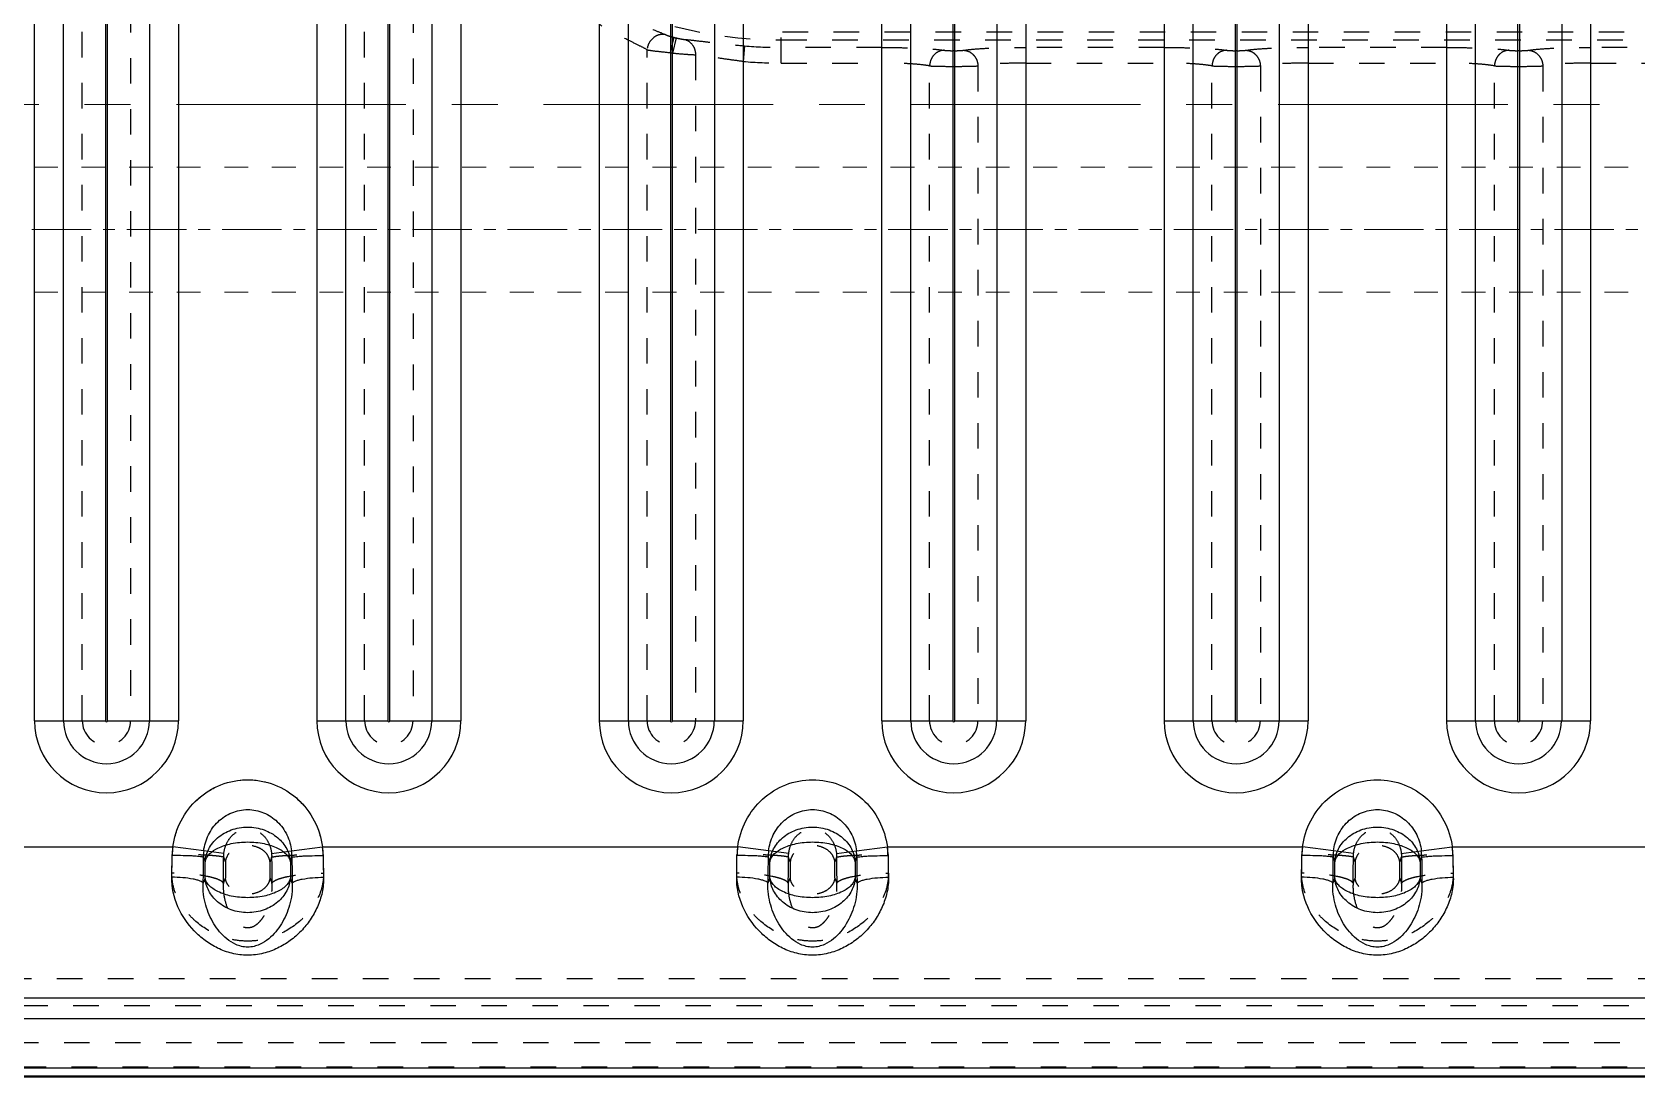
# Model space of a CAD drawing. Header units: millimetres. Extents: x 4797 to 6967, y -10922 to -3169.
# Drawn here: x 5431.6 to 5534.4, y -3815.8 to -3748.9 of the extents above; entities that cross this region are included whole.
import ezdxf

# ---------------------------------------------------------------- set-up
doc = ezdxf.new("R2010")
doc.units = ezdxf.units.MM
doc.header["$LTSCALE"] = 16.335
doc.linetypes.add('CENTER', pattern=[0.6, 0.375, -0.075, 0.075, -0.075])
doc.linetypes.add('HIDDEN', pattern=[0.2, 0.1, -0.1])
doc.layers.get('0').update_dxf_attribs({"linetype": 'CONTINUOUS'})
doc.layers.add('cool', color=153, linetype='HIDDEN', lineweight=9)
doc.layers.add('moldbase', color=7, linetype='CONTINUOUS', lineweight=20)
doc.layers.add('DEFAULT_2', color=8, linetype='HIDDEN')

# ---------------------------------------------------------------- blocks, each defined once
blk = doc.blocks.new('256')
at = {"color": 7, "linetype": 'Continuous'}
for p, q in [((2828.33, -2994.27), (2496.27, -2994.27)), ((2828.33, -2994.28), (2496.27, -2994.28)), ((2807.3, -2994.34), (2518.96, -2994.34)), ((2805.64, -2994.84), (2518.96, -2994.84)), ((2804.21, -2998), (2520.4, -2998)), ((2519.72, -2999.3), (2804.89, -2999.3)), ((2695.63, -3006.67), (2695.75, -3007)), ((2695.75, -3008.04), (2695.75, -3007)), ((2701.21, -3007), (2701.34, -3006.67)), ((2701.21, -3007), (2701.21, -3008.04)), ((2731.81, -3006.67), (2731.93, -3007)), ((2731.93, -3008.04), (2731.93, -3007)), ((2737.39, -3007), (2737.52, -3006.67)), ((2737.39, -3007), (2737.39, -3008.04)), ((2767.99, -3006.67), (2768.11, -3007)), ((2768.11, -3008.04), (2768.11, -3007)), ((2773.57, -3007), (2773.7, -3006.67)), ((2773.57, -3007), (2773.57, -3008.04)), ((2695.75, -3008.04), (2695.65, -3008.33)), ((2701.32, -3008.33), (2701.21, -3008.04)), ((2731.93, -3008.04), (2731.83, -3008.33)), ((2737.5, -3008.33), (2737.39, -3008.04)), ((2768.11, -3008.04), (2768.01, -3008.33)), ((2773.68, -3008.33), (2773.57, -3008.04)), ((2693.69, -3009), (2667.09, -3009)), ((2695.67, -3008.74), (2693.69, -3009)), ((2701.3, -3008.74), (2703.27, -3009)), ((2729.87, -3009), (2703.27, -3009)), ((2731.85, -3008.74), (2729.87, -3009)), ((2737.48, -3008.74), (2739.45, -3009)), ((2766.05, -3009), (2739.45, -3009)), ((2768.03, -3008.74), (2766.05, -3009)), ((2773.66, -3008.74), (2775.63, -3009)), ((2811.83, -3009), (2775.63, -3009)), ((2684.83, -3160.78), (2684.83, -3017.07)), ((2689.37, -3017.07), (2684.83, -3017.07)), ((2686.68, -3160.78), (2686.68, -3017.07)), ((2689.37, -3017.07), (2689.37, -3160.78)), ((2689.5, -3160.78), (2689.5, -3017.07)), ((2694.04, -3017.07), (2689.5, -3017.07)), ((2692.19, -3017.07), (2692.19, -3160.78)), ((2694.04, -3017.07), (2694.04, -3160.78)), ((2702.92, -3160.78), (2702.92, -3017.07)), ((2707.46, -3017.07), (2702.92, -3017.07)), ((2704.77, -3160.78), (2704.77, -3017.07)), ((2707.46, -3017.07), (2707.46, -3160.78)), ((2707.59, -3160.78), (2707.59, -3017.07)), ((2712.13, -3017.07), (2707.59, -3017.07)), ((2710.28, -3017.07), (2710.28, -3160.78)), ((2712.13, -3017.07), (2712.13, -3160.78)), ((2721.01, -3160.78), (2721.01, -3017.07)), ((2725.55, -3017.07), (2721.01, -3017.07)), ((2722.86, -3160.78), (2722.86, -3017.07)), ((2725.55, -3017.07), (2725.55, -3160.78)), ((2725.68, -3160.78), (2725.68, -3017.07)), ((2730.22, -3017.07), (2725.68, -3017.07)), ((2728.37, -3017.07), (2728.37, -3160.78)), ((2730.22, -3017.07), (2730.22, -3160.78)), ((2739.1, -3160.78), (2739.1, -3017.07)), ((2743.64, -3017.07), (2739.1, -3017.07)), ((2740.95, -3160.78), (2740.95, -3017.07)), ((2743.64, -3017.07), (2743.64, -3160.78)), ((2743.77, -3160.78), (2743.77, -3017.07)), ((2748.31, -3017.07), (2743.77, -3017.07)), ((2746.46, -3017.07), (2746.46, -3160.78)), ((2748.31, -3017.07), (2748.31, -3160.78)), ((2757.19, -3160.78), (2757.19, -3017.07)), ((2761.73, -3017.07), (2757.19, -3017.07)), ((2759.04, -3160.78), (2759.04, -3017.07)), ((2761.73, -3017.07), (2761.73, -3160.78)), ((2766.4, -3017.07), (2761.86, -3017.07)), ((2761.86, -3160.78), (2761.86, -3017.07)), ((2764.55, -3017.07), (2764.55, -3160.78)), ((2766.4, -3017.07), (2766.4, -3160.78)), ((2779.82, -3017.07), (2775.28, -3017.07)), ((2775.28, -3160.78), (2775.28, -3017.07)), ((2777.13, -3160.78), (2777.13, -3017.07)), ((2779.82, -3017.07), (2779.82, -3160.78)), ((2784.49, -3017.07), (2779.95, -3017.07)), ((2779.95, -3160.78), (2779.95, -3017.07)), ((2782.64, -3017.07), (2782.64, -3160.78)), ((2784.49, -3017.07), (2784.49, -3160.78))]:
    blk.add_line(p, q, dxfattribs=at)
for centre, radius, start, end in [((2600.69, -3008.98), 92.96, 0.3326, 1.1844), ((2560.65, -3008.99), 135, 0.2802, 0.984), ((2835.14, -3008.97), 133.83, 179.0129, 179.7229), ((2797.09, -3008.99), 93.77, 178.8194, 179.6637), ((2636.87, -3008.98), 92.96, 0.3326, 1.1844), ((2596.83, -3008.99), 135, 0.2802, 0.984), ((2871.32, -3008.97), 133.83, 179.0129, 179.7229), ((2833.27, -3008.99), 93.77, 178.8194, 179.6637), ((2673.05, -3008.98), 92.96, 0.3326, 1.1844), ((2633.01, -3008.99), 135, 0.2802, 0.984), ((2907.5, -3008.97), 133.83, 179.0129, 179.7229), ((2869.45, -3008.99), 93.77, 178.8194, 179.6637), ((2697.31, -3008.42), 3.67, 180.3739, 189.2148), ((2699.03, -3008.34), 3.38, 179.7313, 186.6939), ((2697.94, -3008.34), 3.38, 353.3084, 0.2656), ((2699.65, -3008.42), 3.67, 350.7869, 359.6244), ((2733.49, -3008.42), 3.67, 180.3739, 189.2148), ((2735.21, -3008.34), 3.38, 179.7313, 186.6939), ((2734.12, -3008.34), 3.38, 353.3084, 0.2656), ((2735.83, -3008.42), 3.67, 350.7869, 359.6244), ((2769.67, -3008.42), 3.67, 180.3739, 189.2148), ((2771.39, -3008.34), 3.38, 179.7313, 186.6939), ((2770.3, -3008.34), 3.38, 353.3084, 0.2656), ((2772.01, -3008.42), 3.67, 350.7869, 359.6244), ((2689.44, -3017.07), 4.61, 0, 180), ((2707.53, -3017.07), 4.61, 0, 180), ((2725.62, -3017.07), 4.61, 0, 180), ((2743.71, -3017.07), 4.61, 0, 180), ((2761.8, -3017.07), 4.61, 0, 180), ((2779.89, -3017.07), 4.61, 0, 180), ((2689.44, -3017.07), 2.75, 0.0001, 179.9999), ((2707.53, -3017.07), 2.75, 0.0001, 179.9999), ((2725.62, -3017.07), 2.75, 0.0001, 179.9999), ((2743.71, -3017.07), 2.75, 0.0001, 179.9999), ((2761.8, -3017.07), 2.75, 0.0001, 179.9999), ((2779.89, -3017.07), 2.75, 0.0001, 179.9999), ((2689.44, -3017.07), 0.0669, 0, 180), ((2707.53, -3017.07), 0.0669, 0, 180), ((2725.62, -3017.07), 0.0669, 0, 180), ((2743.71, -3017.07), 0.0669, 0, 180), ((2761.8, -3017.07), 0.0669, 0, 180), ((2779.89, -3017.07), 0.0669, 0, 180)]:
    blk.add_arc(centre, radius, start, end, dxfattribs=at)
for points, knots in [([(2693.62, -3007.06), (2693.61, -3006.73), (2693.68, -3006.07), (2693.99, -3005.15), (2694.45, -3004.32), (2695.04, -3003.59), (2695.75, -3002.97), (2696.56, -3002.48), (2697.48, -3002.14), (2698.49, -3002.02), (2699.49, -3002.14), (2700.41, -3002.48), (2701.22, -3002.98), (2702.16, -3003.8), (2703.07, -3005.13), (2703.36, -3006.41), (2703.34, -3007.06)], [0, 0, 0, 0, 0.064368, 0.127443, 0.188847, 0.249393, 0.309889, 0.371283, 0.434886, 0.500823, 0.566701, 0.630217, 0.691569, 0.751973, 0.873459, 1, 1, 1, 1]), ([(2729.8, -3007.06), (2729.79, -3006.73), (2729.86, -3006.07), (2730.17, -3005.15), (2730.63, -3004.32), (2731.22, -3003.59), (2731.93, -3002.97), (2732.74, -3002.48), (2733.66, -3002.14), (2734.67, -3002.02), (2735.67, -3002.14), (2736.59, -3002.48), (2737.4, -3002.98), (2738.34, -3003.8), (2739.25, -3005.13), (2739.54, -3006.41), (2739.52, -3007.06)], [0, 0, 0, 0, 0.064368, 0.127443, 0.188847, 0.249393, 0.309889, 0.371283, 0.434886, 0.500823, 0.566701, 0.630217, 0.691569, 0.751973, 0.873459, 1, 1, 1, 1]), ([(2765.98, -3007.06), (2765.97, -3006.73), (2766.04, -3006.07), (2766.35, -3005.15), (2766.81, -3004.32), (2767.4, -3003.59), (2768.11, -3002.97), (2768.92, -3002.48), (2769.84, -3002.14), (2770.85, -3002.02), (2771.85, -3002.14), (2772.77, -3002.48), (2773.58, -3002.98), (2774.52, -3003.8), (2775.43, -3005.13), (2775.72, -3006.41), (2775.7, -3007.06)], [0, 0, 0, 0, 0.064368, 0.127443, 0.188847, 0.249393, 0.309889, 0.371283, 0.434886, 0.500823, 0.566701, 0.630217, 0.691569, 0.751973, 0.873459, 1, 1, 1, 1]), ([(2695.63, -3006.67), (2695.61, -3006.2), (2695.73, -3005.28), (2696.18, -3004.25), (2696.67, -3003.55), (2697.13, -3003.08), (2697.62, -3002.77), (2698.08, -3002.61), (2698.48, -3002.56), (2698.88, -3002.61), (2699.35, -3002.77), (2699.83, -3003.09), (2700.29, -3003.55), (2700.79, -3004.25), (2701.23, -3005.28), (2701.36, -3006.2), (2701.34, -3006.67)], [0, 0, 0, 0, 0.12985, 0.248581, 0.306374, 0.365029, 0.427855, 0.462684, 0.500134, 0.537466, 0.572322, 0.635064, 0.693713, 0.75148, 0.870189, 1, 1, 1, 1]), ([(2731.81, -3006.67), (2731.79, -3006.2), (2731.91, -3005.28), (2732.36, -3004.25), (2732.85, -3003.55), (2733.31, -3003.08), (2733.8, -3002.77), (2734.26, -3002.61), (2734.66, -3002.56), (2735.06, -3002.61), (2735.53, -3002.77), (2736.01, -3003.09), (2736.47, -3003.55), (2736.97, -3004.25), (2737.41, -3005.28), (2737.54, -3006.2), (2737.52, -3006.67)], [0, 0, 0, 0, 0.12985, 0.248581, 0.306374, 0.365029, 0.427855, 0.462684, 0.500134, 0.537466, 0.572322, 0.635064, 0.693713, 0.75148, 0.870189, 1, 1, 1, 1]), ([(2767.99, -3006.67), (2767.97, -3006.2), (2768.09, -3005.28), (2768.54, -3004.25), (2769.03, -3003.55), (2769.49, -3003.08), (2769.98, -3002.77), (2770.44, -3002.61), (2770.84, -3002.56), (2771.24, -3002.61), (2771.71, -3002.77), (2772.19, -3003.09), (2772.65, -3003.55), (2773.15, -3004.25), (2773.59, -3005.28), (2773.72, -3006.2), (2773.7, -3006.67)], [0, 0, 0, 0, 0.12985, 0.248581, 0.306374, 0.365029, 0.427855, 0.462684, 0.500134, 0.537466, 0.572322, 0.635064, 0.693713, 0.75148, 0.870189, 1, 1, 1, 1]), ([(2695.75, -3007), (2695.77, -3006.72), (2695.94, -3006.14), (2696.54, -3005.4), (2697.43, -3004.9), (2698.48, -3004.72), (2699.54, -3004.9), (2700.42, -3005.41), (2701.02, -3006.14), (2701.19, -3006.72), (2701.21, -3007)], [0, 0, 0, 0, 0.110676, 0.229792, 0.360536, 0.500154, 0.639715, 0.770405, 0.889403, 1, 1, 1, 1]), ([(2731.93, -3007), (2731.95, -3006.72), (2732.12, -3006.14), (2732.72, -3005.4), (2733.61, -3004.9), (2734.66, -3004.72), (2735.72, -3004.9), (2736.6, -3005.41), (2737.2, -3006.14), (2737.37, -3006.72), (2737.39, -3007)], [0, 0, 0, 0, 0.110676, 0.229792, 0.360536, 0.500154, 0.639715, 0.770405, 0.889403, 1, 1, 1, 1]), ([(2768.11, -3007), (2768.13, -3006.72), (2768.3, -3006.14), (2768.9, -3005.4), (2769.79, -3004.9), (2770.84, -3004.72), (2771.9, -3004.9), (2772.78, -3005.41), (2773.38, -3006.14), (2773.55, -3006.72), (2773.57, -3007)], [0, 0, 0, 0, 0.110676, 0.229792, 0.360536, 0.500154, 0.639715, 0.770405, 0.889403, 1, 1, 1, 1]), ([(2695.75, -3007), (2695.77, -3006.92), (2695.83, -3006.75), (2696, -3006.52), (2696.25, -3006.3), (2696.72, -3006.04), (2697.48, -3005.8), (2698.48, -3005.71), (2699.49, -3005.8), (2700.24, -3006.04), (2700.71, -3006.3), (2700.96, -3006.52), (2701.14, -3006.75), (2701.2, -3006.92), (2701.21, -3007)], [0, 0, 0, 0, 0.039448, 0.083322, 0.134243, 0.193267, 0.335189, 0.499998, 0.664808, 0.806731, 0.865756, 0.916676, 0.960549, 1, 1, 1, 1]), ([(2731.93, -3007), (2731.95, -3006.92), (2732.01, -3006.75), (2732.18, -3006.52), (2732.43, -3006.3), (2732.9, -3006.04), (2733.66, -3005.8), (2734.66, -3005.71), (2735.67, -3005.8), (2736.42, -3006.04), (2736.89, -3006.3), (2737.14, -3006.52), (2737.32, -3006.75), (2737.38, -3006.92), (2737.39, -3007)], [0, 0, 0, 0, 0.039448, 0.083322, 0.134243, 0.193267, 0.335189, 0.499998, 0.664808, 0.806731, 0.865756, 0.916676, 0.960549, 1, 1, 1, 1]), ([(2768.11, -3007), (2768.13, -3006.92), (2768.19, -3006.75), (2768.36, -3006.52), (2768.61, -3006.3), (2769.08, -3006.04), (2769.84, -3005.8), (2770.84, -3005.71), (2771.85, -3005.8), (2772.6, -3006.04), (2773.07, -3006.3), (2773.32, -3006.52), (2773.5, -3006.75), (2773.56, -3006.92), (2773.57, -3007)], [0, 0, 0, 0, 0.039448, 0.083322, 0.134243, 0.193267, 0.335189, 0.499998, 0.664808, 0.806731, 0.865756, 0.916676, 0.960549, 1, 1, 1, 1]), ([(2695.63, -3006.67), (2695.61, -3006.7), (2695.55, -3006.75), (2695.42, -3006.82), (2695.22, -3006.88), (2694.86, -3006.96), (2694.31, -3007.03), (2693.86, -3007.05), (2693.62, -3007.06)], [0, 0, 0, 0, 0.043733, 0.113324, 0.213382, 0.3418, 0.660153, 1, 1, 1, 1]), ([(2701.34, -3006.67), (2701.35, -3006.7), (2701.41, -3006.75), (2701.54, -3006.82), (2701.74, -3006.88), (2702.11, -3006.96), (2702.65, -3007.03), (2703.11, -3007.05), (2703.34, -3007.06)], [0, 0, 0, 0, 0.043739, 0.113335, 0.213397, 0.341816, 0.660165, 1, 1, 1, 1]), ([(2731.81, -3006.67), (2731.79, -3006.7), (2731.73, -3006.75), (2731.6, -3006.82), (2731.4, -3006.88), (2731.04, -3006.96), (2730.49, -3007.03), (2730.04, -3007.05), (2729.8, -3007.06)], [0, 0, 0, 0, 0.043733, 0.113324, 0.213382, 0.3418, 0.660153, 1, 1, 1, 1]), ([(2737.52, -3006.67), (2737.53, -3006.7), (2737.59, -3006.75), (2737.72, -3006.82), (2737.92, -3006.88), (2738.29, -3006.96), (2738.83, -3007.03), (2739.29, -3007.05), (2739.52, -3007.06)], [0, 0, 0, 0, 0.043739, 0.113335, 0.213397, 0.341816, 0.660165, 1, 1, 1, 1]), ([(2767.99, -3006.67), (2767.97, -3006.7), (2767.91, -3006.75), (2767.78, -3006.82), (2767.58, -3006.88), (2767.22, -3006.96), (2766.67, -3007.03), (2766.22, -3007.05), (2765.98, -3007.06)], [0, 0, 0, 0, 0.043733, 0.113324, 0.213382, 0.3418, 0.660153, 1, 1, 1, 1]), ([(2773.7, -3006.67), (2773.71, -3006.7), (2773.77, -3006.75), (2773.9, -3006.82), (2774.1, -3006.88), (2774.47, -3006.96), (2775.01, -3007.03), (2775.47, -3007.05), (2775.7, -3007.06)], [0, 0, 0, 0, 0.043739, 0.113335, 0.213397, 0.341816, 0.660165, 1, 1, 1, 1]), ([(2695.65, -3008.33), (2695.63, -3008.34), (2695.56, -3008.35), (2695.44, -3008.37), (2695.24, -3008.39), (2694.98, -3008.41), (2694.68, -3008.42), (2694.23, -3008.43), (2693.88, -3008.44), (2693.64, -3008.44)], [0, 0, 0, 0, 0.031814, 0.095915, 0.194362, 0.323862, 0.47882, 0.649762, 1, 1, 1, 1]), ([(2701.21, -3008.04), (2701.19, -3008.33), (2701.02, -3008.91), (2700.42, -3009.64), (2699.54, -3010.14), (2698.48, -3010.32), (2697.43, -3010.14), (2696.54, -3009.64), (2695.94, -3008.91), (2695.77, -3008.33), (2695.75, -3008.04)], [0, 0, 0, 0, 0.11065, 0.229762, 0.360506, 0.50015, 0.639728, 0.770422, 0.88942, 1, 1, 1, 1]), ([(2701.21, -3008.04), (2701.15, -3008.44), (2700.62, -3008.84), (2699.98, -3009.09), (2699.35, -3009.26), (2698.48, -3009.34), (2697.62, -3009.26), (2696.98, -3009.09), (2696.58, -3008.93), (2696.25, -3008.74), (2696, -3008.53), (2695.83, -3008.3), (2695.77, -3008.13), (2695.75, -3008.04)], [0, 0, 0, 0, 0.188091, 0.255775, 0.331069, 0.496701, 0.662365, 0.737659, 0.805411, 0.864789, 0.916092, 0.960398, 1, 1, 1, 1]), ([(2701.32, -3008.33), (2701.34, -3008.34), (2701.4, -3008.35), (2701.53, -3008.37), (2701.73, -3008.39), (2701.98, -3008.41), (2702.29, -3008.42), (2702.74, -3008.43), (2703.09, -3008.44), (2703.32, -3008.44)], [0, 0, 0, 0, 0.031804, 0.095882, 0.194302, 0.32378, 0.478732, 0.649686, 1, 1, 1, 1]), ([(2731.83, -3008.33), (2731.81, -3008.34), (2731.74, -3008.35), (2731.62, -3008.37), (2731.42, -3008.39), (2731.16, -3008.41), (2730.86, -3008.42), (2730.41, -3008.43), (2730.06, -3008.44), (2729.82, -3008.44)], [0, 0, 0, 0, 0.031814, 0.095915, 0.194362, 0.323862, 0.47882, 0.649762, 1, 1, 1, 1]), ([(2737.39, -3008.04), (2737.37, -3008.33), (2737.2, -3008.91), (2736.6, -3009.64), (2735.72, -3010.14), (2734.66, -3010.32), (2733.61, -3010.14), (2732.72, -3009.64), (2732.12, -3008.91), (2731.95, -3008.33), (2731.93, -3008.04)], [0, 0, 0, 0, 0.11065, 0.229762, 0.360506, 0.50015, 0.639728, 0.770422, 0.88942, 1, 1, 1, 1]), ([(2737.39, -3008.04), (2737.33, -3008.44), (2736.8, -3008.84), (2736.16, -3009.09), (2735.53, -3009.26), (2734.66, -3009.34), (2733.8, -3009.26), (2733.16, -3009.09), (2732.76, -3008.93), (2732.43, -3008.74), (2732.18, -3008.53), (2732.01, -3008.3), (2731.95, -3008.13), (2731.93, -3008.04)], [0, 0, 0, 0, 0.188091, 0.255775, 0.331069, 0.496701, 0.662365, 0.737659, 0.805411, 0.864789, 0.916092, 0.960398, 1, 1, 1, 1]), ([(2737.5, -3008.33), (2737.52, -3008.34), (2737.58, -3008.35), (2737.71, -3008.37), (2737.91, -3008.39), (2738.16, -3008.41), (2738.47, -3008.42), (2738.92, -3008.43), (2739.27, -3008.44), (2739.5, -3008.44)], [0, 0, 0, 0, 0.031804, 0.095882, 0.194302, 0.32378, 0.478732, 0.649686, 1, 1, 1, 1]), ([(2768.01, -3008.33), (2767.99, -3008.34), (2767.92, -3008.35), (2767.8, -3008.37), (2767.6, -3008.39), (2767.34, -3008.41), (2767.04, -3008.42), (2766.59, -3008.43), (2766.24, -3008.44), (2766, -3008.44)], [0, 0, 0, 0, 0.031814, 0.095915, 0.194362, 0.323862, 0.47882, 0.649762, 1, 1, 1, 1]), ([(2773.57, -3008.04), (2773.55, -3008.33), (2773.38, -3008.91), (2772.78, -3009.64), (2771.9, -3010.14), (2770.84, -3010.32), (2769.79, -3010.14), (2768.9, -3009.64), (2768.3, -3008.91), (2768.13, -3008.33), (2768.11, -3008.04)], [0, 0, 0, 0, 0.11065, 0.229762, 0.360506, 0.50015, 0.639728, 0.770422, 0.88942, 1, 1, 1, 1]), ([(2773.57, -3008.04), (2773.51, -3008.44), (2772.98, -3008.84), (2772.34, -3009.09), (2771.71, -3009.26), (2770.84, -3009.34), (2769.98, -3009.26), (2769.34, -3009.09), (2768.94, -3008.93), (2768.61, -3008.74), (2768.36, -3008.53), (2768.19, -3008.3), (2768.13, -3008.13), (2768.11, -3008.04)], [0, 0, 0, 0, 0.188091, 0.255775, 0.331069, 0.496701, 0.662365, 0.737659, 0.805411, 0.864789, 0.916092, 0.960398, 1, 1, 1, 1]), ([(2773.68, -3008.33), (2773.7, -3008.34), (2773.76, -3008.35), (2773.89, -3008.37), (2774.09, -3008.39), (2774.34, -3008.41), (2774.65, -3008.42), (2775.1, -3008.43), (2775.45, -3008.44), (2775.68, -3008.44)], [0, 0, 0, 0, 0.031804, 0.095882, 0.194302, 0.32378, 0.478732, 0.649686, 1, 1, 1, 1]), ([(2703.27, -3009), (2703.2, -3009.58), (2702.84, -3010.72), (2701.75, -3012.13), (2700.24, -3013.07), (2698.48, -3013.4), (2696.73, -3013.07), (2695.21, -3012.13), (2694.13, -3010.72), (2693.77, -3009.58), (2693.69, -3009)], [0, 0, 0, 0, 0.125044, 0.250045, 0.375041, 0.500023, 0.624999, 0.749987, 0.874971, 1, 1, 1, 1]), ([(2701.3, -3008.74), (2701.26, -3009.09), (2701.05, -3009.78), (2700.43, -3010.65), (2699.53, -3011.24), (2698.48, -3011.45), (2697.43, -3011.24), (2696.54, -3010.65), (2695.91, -3009.78), (2695.71, -3009.09), (2695.67, -3008.74)], [0, 0, 0, 0, 0.126173, 0.251595, 0.376163, 0.499998, 0.623832, 0.748401, 0.873823, 1, 1, 1, 1]), ([(2739.45, -3009), (2739.38, -3009.58), (2739.02, -3010.72), (2737.93, -3012.13), (2736.42, -3013.07), (2734.66, -3013.4), (2732.91, -3013.07), (2731.39, -3012.13), (2730.31, -3010.72), (2729.95, -3009.58), (2729.87, -3009)], [0, 0, 0, 0, 0.125044, 0.250045, 0.375041, 0.500023, 0.624999, 0.749987, 0.874971, 1, 1, 1, 1]), ([(2737.48, -3008.74), (2737.44, -3009.09), (2737.23, -3009.78), (2736.61, -3010.65), (2735.71, -3011.24), (2734.66, -3011.45), (2733.61, -3011.24), (2732.72, -3010.65), (2732.09, -3009.78), (2731.89, -3009.09), (2731.85, -3008.74)], [0, 0, 0, 0, 0.126173, 0.251595, 0.376163, 0.499998, 0.623832, 0.748401, 0.873823, 1, 1, 1, 1]), ([(2775.63, -3009), (2775.56, -3009.58), (2775.2, -3010.72), (2774.11, -3012.13), (2772.6, -3013.07), (2770.84, -3013.4), (2769.09, -3013.07), (2767.57, -3012.13), (2766.49, -3010.72), (2766.13, -3009.58), (2766.05, -3009)], [0, 0, 0, 0, 0.125044, 0.250045, 0.375041, 0.500023, 0.624999, 0.749987, 0.874971, 1, 1, 1, 1]), ([(2773.66, -3008.74), (2773.62, -3009.09), (2773.41, -3009.78), (2772.79, -3010.65), (2771.89, -3011.24), (2770.84, -3011.45), (2769.79, -3011.24), (2768.9, -3010.65), (2768.27, -3009.78), (2768.07, -3009.09), (2768.03, -3008.74)], [0, 0, 0, 0, 0.126173, 0.251595, 0.376163, 0.499998, 0.623832, 0.748401, 0.873823, 1, 1, 1, 1])]:
    blk.add_open_spline(points, degree=3, knots=knots, dxfattribs=at)
at = {"layer": 'DEFAULT_2', "color": 8, "linetype": 'HIDDEN'}
for p, q in [((2496.26, -2994.9), (2828.34, -2994.9)), ((2828.34, -2996.47), (2496.26, -2996.47)), ((2496.15, -2998.81), (2828.46, -2998.81)), ((2828.8, -3000.56), (2495.81, -3000.56)), ((2697.05, -3007), (2696.93, -3006.67)), ((2697.05, -3007), (2697.05, -3008.04)), ((2700.04, -3006.67), (2699.91, -3007)), ((2699.91, -3008.04), (2699.91, -3007)), ((2733.23, -3007), (2733.11, -3006.67)), ((2733.23, -3007), (2733.23, -3008.04)), ((2736.22, -3006.67), (2736.09, -3007)), ((2736.09, -3008.04), (2736.09, -3007)), ((2769.41, -3007), (2769.29, -3006.67)), ((2769.41, -3007), (2769.41, -3008.04)), ((2772.4, -3006.67), (2772.27, -3007)), ((2772.27, -3008.04), (2772.27, -3007)), ((2696.95, -3008.56), (2695.67, -3008.74)), ((2696.95, -3008.33), (2697.05, -3008.04)), ((2699.91, -3008.04), (2700.02, -3008.33)), ((2700.01, -3008.56), (2701.3, -3008.74)), ((2733.13, -3008.56), (2731.85, -3008.74)), ((2733.13, -3008.33), (2733.23, -3008.04)), ((2736.09, -3008.04), (2736.2, -3008.33)), ((2736.19, -3008.56), (2737.48, -3008.74)), ((2769.31, -3008.56), (2768.03, -3008.74)), ((2769.31, -3008.33), (2769.41, -3008.04)), ((2772.27, -3008.04), (2772.38, -3008.33)), ((2772.37, -3008.56), (2773.66, -3008.74)), ((2687.89, -3059), (2687.89, -3017.07)), ((2690.99, -3017.07), (2690.99, -3059)), ((2705.98, -3059), (2705.98, -3017.07)), ((2709.08, -3017.07), (2709.08, -3059)), ((2724.07, -3059), (2724.07, -3017.07)), ((2727.17, -3017.07), (2727.17, -3059)), ((2742.16, -3059.71), (2742.16, -3017.07)), ((2745.26, -3017.07), (2745.26, -3060.03)), ((2760.25, -3072.55), (2760.25, -3017.07)), ((2763.35, -3017.07), (2763.35, -3074.74)), ((2778.34, -3160.78), (2778.34, -3017.07)), ((2781.44, -3017.07), (2781.44, -3160.78)), ((2689.5, -3058.97), (2689.37, -3058.97)), ((2707.59, -3058.97), (2707.46, -3058.97)), ((2725.68, -3058.97), (2725.55, -3058.97)), ((2684.83, -3059.18), (2675.95, -3059.18)), ((2689.37, -3059.97), (2689.5, -3059.97)), ((2702.92, -3059.18), (2694.04, -3059.18)), ((2707.46, -3059.97), (2707.59, -3059.97)), ((2721.01, -3059.18), (2712.13, -3059.18)), ((2725.55, -3059.97), (2725.68, -3059.97)), ((2736.67, -3059.18), (2730.22, -3059.18)), ((2736.67, -3059.18), (2736.67, -3061.16)), ((2739.02, -3060.28), (2739.1, -3059.28)), ((2743.4, -3060.79), (2743.64, -3059.82)), ((2743.77, -3059.85), (2743.53, -3060.83)), ((2736.67, -3060.66), (2587.93, -3060.66)), ((2675.95, -3060.18), (2684.83, -3060.18)), ((2694.04, -3060.18), (2702.92, -3060.18)), ((2712.13, -3060.18), (2721.01, -3060.18)), ((2730.22, -3060.18), (2736.67, -3060.18)), ((2587.93, -3061.16), (2736.67, -3061.16))]:
    blk.add_line(p, q, dxfattribs=at)
for centre, radius, start, end in [((2622.67, -3008.99), 70.98, 0.3859, 1.3571), ((2561.94, -3008.99), 135.01, 0.2802, 0.984), ((2833.93, -3008.97), 133.91, 179.0132, 179.7228), ((2773.69, -3008.98), 70.37, 178.6387, 179.6175), ((2658.85, -3008.99), 70.98, 0.3859, 1.3571), ((2598.12, -3008.99), 135.01, 0.2802, 0.984), ((2870.11, -3008.97), 133.91, 179.0132, 179.7228), ((2809.87, -3008.98), 70.37, 178.6387, 179.6175), ((2695.03, -3008.99), 70.98, 0.3859, 1.3571), ((2634.3, -3008.99), 135.01, 0.2802, 0.984), ((2906.29, -3008.97), 133.91, 179.0132, 179.7228), ((2846.05, -3008.98), 70.37, 178.6387, 179.6175), ((2696.43, -3008.49), 2.78, 180.4443, 190.5754), ((2700.53, -3008.49), 2.79, 349.4301, 359.5636), ((2732.61, -3008.49), 2.78, 180.4443, 190.5754), ((2736.71, -3008.49), 2.79, 349.4301, 359.5636), ((2768.79, -3008.49), 2.78, 180.4443, 190.5754), ((2772.89, -3008.49), 2.79, 349.4301, 359.5636), ((2689.44, -3017.07), 1.55, 0.0014, 179.9986), ((2707.53, -3017.07), 1.55, 0.0014, 179.9986), ((2725.62, -3017.07), 1.55, 0.0014, 179.9986), ((2743.71, -3017.07), 1.55, 0.0014, 179.9986), ((2761.8, -3017.07), 1.55, 0.0014, 179.9986), ((2779.89, -3017.07), 1.55, 0.0014, 179.9986), ((2736.67, -3087.92), 28.74, 85.1525, 90), ((2736.67, -3087.92), 28.95, 75.8009, 76.0741), ((2736.67, -3087.92), 27.74, 85.1525, 90), ((2736.67, -3087.92), 27.26, 0, 90), ((2736.67, -3087.92), 27.95, 75.8009, 76.0741)]:
    blk.add_arc(centre, radius, start, end, dxfattribs=at)
for points, knots in [([(2693.62, -3007.31), (2693.62, -3007.01), (2693.69, -3006.4), (2694.03, -3005.56), (2694.53, -3004.83), (2695.36, -3003.99), (2696.39, -3003.37), (2697.55, -3003.02), (2698.48, -3002.93), (2699.42, -3003.02), (2700.58, -3003.37), (2701.61, -3003.99), (2702.43, -3004.83), (2702.93, -3005.56), (2703.27, -3006.4), (2703.34, -3007.01), (2703.34, -3007.31)], [0, 0, 0, 0, 0.063855, 0.126208, 0.187385, 0.248, 0.370473, 0.43446, 0.500056, 0.565726, 0.629587, 0.752008, 0.812602, 0.873796, 0.936135, 1, 1, 1, 1]), ([(2729.8, -3007.31), (2729.8, -3007.01), (2729.87, -3006.4), (2730.21, -3005.56), (2730.71, -3004.83), (2731.54, -3003.99), (2732.57, -3003.37), (2733.73, -3003.02), (2734.66, -3002.93), (2735.6, -3003.02), (2736.76, -3003.37), (2737.79, -3003.99), (2738.61, -3004.83), (2739.11, -3005.56), (2739.45, -3006.4), (2739.52, -3007.01), (2739.52, -3007.31)], [0, 0, 0, 0, 0.063855, 0.126208, 0.187385, 0.248, 0.370473, 0.43446, 0.500056, 0.565726, 0.629587, 0.752008, 0.812602, 0.873796, 0.936135, 1, 1, 1, 1]), ([(2765.98, -3007.31), (2765.98, -3007.01), (2766.05, -3006.4), (2766.39, -3005.56), (2766.89, -3004.83), (2767.72, -3003.99), (2768.75, -3003.37), (2769.91, -3003.02), (2770.84, -3002.93), (2771.78, -3003.02), (2772.94, -3003.37), (2773.97, -3003.99), (2774.79, -3004.83), (2775.29, -3005.56), (2775.63, -3006.4), (2775.7, -3007.01), (2775.7, -3007.31)], [0, 0, 0, 0, 0.063855, 0.126208, 0.187385, 0.248, 0.370473, 0.43446, 0.500056, 0.565726, 0.629587, 0.752008, 0.812602, 0.873796, 0.936135, 1, 1, 1, 1]), ([(2700.04, -3006.67), (2700.06, -3006.37), (2700.02, -3005.79), (2699.81, -3005.11), (2699.57, -3004.63), (2699.38, -3004.35), (2699.19, -3004.14), (2699.01, -3003.99), (2698.78, -3003.86), (2698.48, -3003.81), (2698.18, -3003.86), (2697.95, -3003.99), (2697.78, -3004.14), (2697.58, -3004.35), (2697.39, -3004.63), (2697.16, -3005.11), (2696.95, -3005.79), (2696.9, -3006.37), (2696.93, -3006.67)], [0, 0, 0, 0, 0.128604, 0.244179, 0.299751, 0.357117, 0.387487, 0.41892, 0.454992, 0.499855, 0.544931, 0.581161, 0.61254, 0.642801, 0.700259, 0.755803, 0.871383, 1, 1, 1, 1]), ([(2736.22, -3006.67), (2736.24, -3006.37), (2736.2, -3005.79), (2735.99, -3005.11), (2735.75, -3004.63), (2735.56, -3004.35), (2735.37, -3004.14), (2735.19, -3003.99), (2734.96, -3003.86), (2734.66, -3003.81), (2734.36, -3003.86), (2734.13, -3003.99), (2733.96, -3004.14), (2733.76, -3004.35), (2733.57, -3004.63), (2733.34, -3005.11), (2733.13, -3005.79), (2733.08, -3006.37), (2733.11, -3006.67)], [0, 0, 0, 0, 0.128604, 0.244179, 0.299751, 0.357117, 0.387487, 0.41892, 0.454992, 0.499855, 0.544931, 0.581161, 0.61254, 0.642801, 0.700259, 0.755803, 0.871383, 1, 1, 1, 1]), ([(2772.4, -3006.67), (2772.42, -3006.37), (2772.38, -3005.79), (2772.17, -3005.11), (2771.93, -3004.63), (2771.74, -3004.35), (2771.55, -3004.14), (2771.37, -3003.99), (2771.14, -3003.86), (2770.84, -3003.81), (2770.54, -3003.86), (2770.31, -3003.99), (2770.14, -3004.14), (2769.94, -3004.35), (2769.75, -3004.63), (2769.52, -3005.11), (2769.31, -3005.79), (2769.26, -3006.37), (2769.29, -3006.67)], [0, 0, 0, 0, 0.128604, 0.244179, 0.299751, 0.357117, 0.387487, 0.41892, 0.454992, 0.499855, 0.544931, 0.581161, 0.61254, 0.642801, 0.700259, 0.755803, 0.871383, 1, 1, 1, 1]), ([(2697.05, -3007), (2697.07, -3006.87), (2697.16, -3006.61), (2697.46, -3006.26), (2697.92, -3006.02), (2698.48, -3005.93), (2699.05, -3006.02), (2699.51, -3006.26), (2699.81, -3006.61), (2699.9, -3006.87), (2699.91, -3007)], [0, 0, 0, 0, 0.100106, 0.213678, 0.347388, 0.50016, 0.652817, 0.786402, 0.899953, 1, 1, 1, 1]), ([(2733.23, -3007), (2733.25, -3006.87), (2733.34, -3006.61), (2733.64, -3006.26), (2734.1, -3006.02), (2734.66, -3005.93), (2735.23, -3006.02), (2735.69, -3006.26), (2735.99, -3006.61), (2736.08, -3006.87), (2736.09, -3007)], [0, 0, 0, 0, 0.100106, 0.213678, 0.347388, 0.50016, 0.652817, 0.786402, 0.899953, 1, 1, 1, 1]), ([(2769.41, -3007), (2769.43, -3006.87), (2769.52, -3006.61), (2769.82, -3006.26), (2770.28, -3006.02), (2770.84, -3005.93), (2771.41, -3006.02), (2771.87, -3006.26), (2772.17, -3006.61), (2772.26, -3006.87), (2772.27, -3007)], [0, 0, 0, 0, 0.100106, 0.213678, 0.347388, 0.50016, 0.652817, 0.786402, 0.899953, 1, 1, 1, 1]), ([(2696.93, -3006.67), (2696.91, -3006.71), (2696.81, -3006.81), (2696.59, -3006.91), (2696.27, -3007.02), (2695.66, -3007.16), (2694.76, -3007.27), (2694.01, -3007.3), (2693.62, -3007.31)], [0, 0, 0, 0, 0.043738, 0.113333, 0.213394, 0.341814, 0.660164, 1, 1, 1, 1]), ([(2700.04, -3006.67), (2700.06, -3006.71), (2700.16, -3006.81), (2700.37, -3006.91), (2700.7, -3007.02), (2701.31, -3007.16), (2702.2, -3007.27), (2702.95, -3007.3), (2703.34, -3007.31)], [0, 0, 0, 0, 0.043752, 0.113375, 0.213469, 0.341916, 0.660261, 1, 1, 1, 1]), ([(2733.11, -3006.67), (2733.09, -3006.71), (2732.99, -3006.81), (2732.77, -3006.91), (2732.45, -3007.02), (2731.84, -3007.16), (2730.94, -3007.27), (2730.19, -3007.3), (2729.8, -3007.31)], [0, 0, 0, 0, 0.043738, 0.113333, 0.213394, 0.341814, 0.660164, 1, 1, 1, 1]), ([(2736.22, -3006.67), (2736.24, -3006.71), (2736.34, -3006.81), (2736.55, -3006.91), (2736.88, -3007.02), (2737.49, -3007.16), (2738.38, -3007.27), (2739.13, -3007.3), (2739.52, -3007.31)], [0, 0, 0, 0, 0.043752, 0.113375, 0.213469, 0.341916, 0.660261, 1, 1, 1, 1]), ([(2769.29, -3006.67), (2769.27, -3006.71), (2769.17, -3006.81), (2768.95, -3006.91), (2768.63, -3007.02), (2768.02, -3007.16), (2767.12, -3007.27), (2766.37, -3007.3), (2765.98, -3007.31)], [0, 0, 0, 0, 0.043738, 0.113333, 0.213394, 0.341814, 0.660164, 1, 1, 1, 1]), ([(2772.4, -3006.67), (2772.42, -3006.71), (2772.52, -3006.81), (2772.73, -3006.91), (2773.06, -3007.02), (2773.67, -3007.16), (2774.56, -3007.27), (2775.31, -3007.3), (2775.7, -3007.31)], [0, 0, 0, 0, 0.043752, 0.113375, 0.213469, 0.341916, 0.660261, 1, 1, 1, 1]), ([(2696.95, -3008.33), (2696.94, -3008.33), (2696.9, -3008.35), (2696.8, -3008.37), (2696.6, -3008.4), (2696.28, -3008.43), (2695.86, -3008.46), (2695.35, -3008.48), (2694.61, -3008.5), (2694.03, -3008.51), (2693.64, -3008.51)], [0, 0, 0, 0, 0.01218, 0.03189, 0.095962, 0.194374, 0.323841, 0.478779, 0.649718, 1, 1, 1, 1]), ([(2700.01, -3008.56), (2699.99, -3008.76), (2699.9, -3009.14), (2699.59, -3009.66), (2699.1, -3010.04), (2698.48, -3010.19), (2697.86, -3010.04), (2697.37, -3009.66), (2697.06, -3009.14), (2696.97, -3008.76), (2696.95, -3008.56)], [0, 0, 0, 0, 0.121093, 0.243929, 0.37047, 0.499825, 0.629281, 0.755816, 0.878844, 1, 1, 1, 1]), ([(2697.05, -3008.04), (2697.07, -3008.17), (2697.16, -3008.44), (2697.46, -3008.78), (2697.92, -3009.02), (2698.48, -3009.12), (2699.05, -3009.02), (2699.51, -3008.78), (2699.81, -3008.44), (2699.9, -3008.17), (2699.91, -3008.04)], [0, 0, 0, 0, 0.100084, 0.213868, 0.34749, 0.500002, 0.652512, 0.786132, 0.899916, 1, 1, 1, 1]), ([(2700.02, -3008.33), (2700.03, -3008.33), (2700.06, -3008.35), (2700.17, -3008.37), (2700.37, -3008.4), (2700.69, -3008.43), (2701.11, -3008.46), (2701.61, -3008.48), (2702.36, -3008.5), (2702.94, -3008.51), (2703.32, -3008.51)], [0, 0, 0, 0, 0.012184, 0.0319, 0.095995, 0.194433, 0.323921, 0.478865, 0.649792, 1, 1, 1, 1]), ([(2733.13, -3008.33), (2733.12, -3008.33), (2733.08, -3008.35), (2732.98, -3008.37), (2732.78, -3008.4), (2732.46, -3008.43), (2732.04, -3008.46), (2731.53, -3008.48), (2730.79, -3008.5), (2730.21, -3008.51), (2729.82, -3008.51)], [0, 0, 0, 0, 0.01218, 0.03189, 0.095962, 0.194374, 0.323841, 0.478779, 0.649718, 1, 1, 1, 1]), ([(2736.19, -3008.56), (2736.17, -3008.76), (2736.08, -3009.14), (2735.77, -3009.66), (2735.28, -3010.04), (2734.66, -3010.19), (2734.04, -3010.04), (2733.55, -3009.66), (2733.24, -3009.14), (2733.15, -3008.76), (2733.13, -3008.56)], [0, 0, 0, 0, 0.121093, 0.243929, 0.37047, 0.499825, 0.629281, 0.755816, 0.878844, 1, 1, 1, 1]), ([(2733.23, -3008.04), (2733.25, -3008.17), (2733.34, -3008.44), (2733.64, -3008.78), (2734.1, -3009.02), (2734.66, -3009.12), (2735.23, -3009.02), (2735.69, -3008.78), (2735.99, -3008.44), (2736.08, -3008.17), (2736.09, -3008.04)], [0, 0, 0, 0, 0.100084, 0.213868, 0.34749, 0.500002, 0.652512, 0.786132, 0.899916, 1, 1, 1, 1]), ([(2736.2, -3008.33), (2736.21, -3008.33), (2736.24, -3008.35), (2736.35, -3008.37), (2736.55, -3008.4), (2736.87, -3008.43), (2737.29, -3008.46), (2737.79, -3008.48), (2738.54, -3008.5), (2739.12, -3008.51), (2739.5, -3008.51)], [0, 0, 0, 0, 0.012184, 0.0319, 0.095995, 0.194433, 0.323921, 0.478865, 0.649792, 1, 1, 1, 1]), ([(2769.31, -3008.33), (2769.3, -3008.33), (2769.26, -3008.35), (2769.16, -3008.37), (2768.96, -3008.4), (2768.64, -3008.43), (2768.22, -3008.46), (2767.71, -3008.48), (2766.97, -3008.5), (2766.39, -3008.51), (2766, -3008.51)], [0, 0, 0, 0, 0.01218, 0.03189, 0.095962, 0.194374, 0.323841, 0.478779, 0.649718, 1, 1, 1, 1]), ([(2772.37, -3008.56), (2772.35, -3008.76), (2772.26, -3009.14), (2771.95, -3009.66), (2771.46, -3010.04), (2770.84, -3010.19), (2770.22, -3010.04), (2769.73, -3009.66), (2769.42, -3009.14), (2769.33, -3008.76), (2769.31, -3008.56)], [0, 0, 0, 0, 0.121093, 0.243929, 0.37047, 0.499825, 0.629281, 0.755816, 0.878844, 1, 1, 1, 1]), ([(2769.41, -3008.04), (2769.43, -3008.17), (2769.52, -3008.44), (2769.82, -3008.78), (2770.28, -3009.02), (2770.84, -3009.12), (2771.41, -3009.02), (2771.87, -3008.78), (2772.17, -3008.44), (2772.26, -3008.17), (2772.27, -3008.04)], [0, 0, 0, 0, 0.100084, 0.213868, 0.34749, 0.500002, 0.652512, 0.786132, 0.899916, 1, 1, 1, 1]), ([(2772.38, -3008.33), (2772.39, -3008.33), (2772.42, -3008.35), (2772.53, -3008.37), (2772.73, -3008.4), (2773.05, -3008.43), (2773.47, -3008.46), (2773.97, -3008.48), (2774.72, -3008.5), (2775.3, -3008.51), (2775.68, -3008.51)], [0, 0, 0, 0, 0.012184, 0.0319, 0.095995, 0.194433, 0.323921, 0.478865, 0.649792, 1, 1, 1, 1]), ([(2775.63, -3009), (2775.56, -3009.58), (2775.2, -3010.72), (2774.11, -3012.13), (2772.6, -3013.07), (2770.84, -3013.4), (2769.09, -3013.07), (2767.57, -3012.13), (2766.49, -3010.72), (2766.13, -3009.58), (2766.05, -3009)], [0, 0, 0, 0, 0.125058, 0.250062, 0.375053, 0.500026, 0.624993, 0.749976, 0.874959, 1, 1, 1, 1]), ([(2684.83, -3059.18), (2685.15, -3059.18), (2685.76, -3059.17), (2686.62, -3059.14), (2687.32, -3059.08), (2687.72, -3059.03), (2687.89, -3059)], [0, 0, 0, 0, 0.312925, 0.599149, 0.834301, 1, 1, 1, 1]), ([(2689.37, -3058.97), (2689.07, -3058.97), (2688.58, -3058.97), (2688.09, -3058.98), (2687.89, -3059)], [0, 0, 0, 0, 0.600202, 1, 1, 1, 1]), ([(2688.81, -3060), (2688.7, -3059.99), (2688.46, -3059.94), (2688.15, -3059.71), (2687.94, -3059.37), (2687.89, -3059.12), (2687.89, -3059)], [0, 0, 0, 0, 0.230886, 0.487476, 0.751881, 1, 1, 1, 1]), ([(2690.99, -3059), (2690.79, -3058.98), (2690.3, -3058.97), (2689.8, -3058.97), (2689.5, -3058.97)], [0, 0, 0, 0, 0.399792, 1, 1, 1, 1]), ([(2690.06, -3060), (2690.18, -3059.99), (2690.42, -3059.94), (2690.73, -3059.71), (2690.93, -3059.37), (2690.98, -3059.12), (2690.99, -3059)], [0, 0, 0, 0, 0.230879, 0.487464, 0.751872, 1, 1, 1, 1]), ([(2690.99, -3059), (2691.15, -3059.03), (2691.56, -3059.08), (2692.26, -3059.14), (2693.11, -3059.17), (2693.72, -3059.18), (2694.04, -3059.18)], [0, 0, 0, 0, 0.165703, 0.400853, 0.687082, 1, 1, 1, 1]), ([(2702.92, -3059.18), (2703.24, -3059.18), (2703.85, -3059.17), (2704.71, -3059.14), (2705.41, -3059.08), (2705.81, -3059.03), (2705.98, -3059)], [0, 0, 0, 0, 0.312925, 0.599149, 0.834301, 1, 1, 1, 1]), ([(2707.46, -3058.97), (2707.16, -3058.97), (2706.67, -3058.97), (2706.18, -3058.98), (2705.98, -3059)], [0, 0, 0, 0, 0.600202, 1, 1, 1, 1]), ([(2706.9, -3060), (2706.79, -3059.99), (2706.55, -3059.94), (2706.24, -3059.71), (2706.03, -3059.37), (2705.98, -3059.12), (2705.98, -3059)], [0, 0, 0, 0, 0.230886, 0.487476, 0.751881, 1, 1, 1, 1]), ([(2709.08, -3059), (2708.88, -3058.98), (2708.39, -3058.97), (2707.89, -3058.97), (2707.59, -3058.97)], [0, 0, 0, 0, 0.399792, 1, 1, 1, 1]), ([(2708.15, -3060), (2708.27, -3059.99), (2708.51, -3059.94), (2708.82, -3059.71), (2709.02, -3059.37), (2709.07, -3059.12), (2709.08, -3059)], [0, 0, 0, 0, 0.230879, 0.487464, 0.751872, 1, 1, 1, 1]), ([(2709.08, -3059), (2709.24, -3059.03), (2709.65, -3059.08), (2710.35, -3059.14), (2711.2, -3059.17), (2711.81, -3059.18), (2712.13, -3059.18)], [0, 0, 0, 0, 0.165703, 0.400853, 0.687082, 1, 1, 1, 1]), ([(2721.01, -3059.18), (2721.33, -3059.18), (2721.94, -3059.17), (2722.8, -3059.14), (2723.5, -3059.08), (2723.9, -3059.03), (2724.07, -3059)], [0, 0, 0, 0, 0.312925, 0.599149, 0.834301, 1, 1, 1, 1]), ([(2725.55, -3058.97), (2725.25, -3058.97), (2724.76, -3058.97), (2724.27, -3058.98), (2724.07, -3059)], [0, 0, 0, 0, 0.600202, 1, 1, 1, 1]), ([(2724.99, -3060), (2724.88, -3059.99), (2724.64, -3059.94), (2724.33, -3059.71), (2724.12, -3059.37), (2724.07, -3059.12), (2724.07, -3059)], [0, 0, 0, 0, 0.230886, 0.487476, 0.751881, 1, 1, 1, 1]), ([(2727.17, -3059), (2726.97, -3058.98), (2726.48, -3058.97), (2725.98, -3058.97), (2725.68, -3058.97)], [0, 0, 0, 0, 0.399792, 1, 1, 1, 1]), ([(2726.24, -3060), (2726.36, -3059.99), (2726.6, -3059.94), (2726.91, -3059.71), (2727.11, -3059.37), (2727.16, -3059.12), (2727.17, -3059)], [0, 0, 0, 0, 0.230879, 0.487464, 0.751872, 1, 1, 1, 1]), ([(2727.17, -3059), (2727.33, -3059.03), (2727.74, -3059.08), (2728.44, -3059.14), (2729.29, -3059.17), (2729.9, -3059.18), (2730.22, -3059.18)], [0, 0, 0, 0, 0.165703, 0.400853, 0.687082, 1, 1, 1, 1]), ([(2688.81, -3060), (2688.6, -3060.03), (2688.07, -3060.09), (2687.16, -3060.14), (2686.05, -3060.17), (2685.25, -3060.18), (2684.83, -3060.18)], [0, 0, 0, 0, 0.164791, 0.400299, 0.686785, 1, 1, 1, 1]), ([(2689.37, -3059.97), (2689.26, -3059.97), (2689.07, -3059.98), (2688.89, -3059.99), (2688.81, -3060)], [0, 0, 0, 0, 0.596745, 1, 1, 1, 1]), ([(2690.06, -3060), (2689.99, -3059.99), (2689.8, -3059.98), (2689.62, -3059.97), (2689.5, -3059.97)], [0, 0, 0, 0, 0.403409, 1, 1, 1, 1]), ([(2694.04, -3060.18), (2693.63, -3060.18), (2692.83, -3060.17), (2691.72, -3060.14), (2690.81, -3060.09), (2690.28, -3060.03), (2690.06, -3060)], [0, 0, 0, 0, 0.313214, 0.599702, 0.835209, 1, 1, 1, 1]), ([(2706.9, -3060), (2706.69, -3060.03), (2706.16, -3060.09), (2705.25, -3060.14), (2704.14, -3060.17), (2703.34, -3060.18), (2702.92, -3060.18)], [0, 0, 0, 0, 0.164791, 0.400299, 0.686785, 1, 1, 1, 1]), ([(2707.46, -3059.97), (2707.35, -3059.97), (2707.16, -3059.98), (2706.98, -3059.99), (2706.9, -3060)], [0, 0, 0, 0, 0.596745, 1, 1, 1, 1]), ([(2708.15, -3060), (2708.08, -3059.99), (2707.89, -3059.98), (2707.71, -3059.97), (2707.59, -3059.97)], [0, 0, 0, 0, 0.403409, 1, 1, 1, 1]), ([(2712.13, -3060.18), (2711.72, -3060.18), (2710.92, -3060.17), (2709.81, -3060.14), (2708.9, -3060.09), (2708.37, -3060.03), (2708.15, -3060)], [0, 0, 0, 0, 0.313214, 0.599702, 0.835209, 1, 1, 1, 1]), ([(2724.99, -3060), (2724.78, -3060.03), (2724.25, -3060.09), (2723.34, -3060.14), (2722.23, -3060.17), (2721.43, -3060.18), (2721.01, -3060.18)], [0, 0, 0, 0, 0.164791, 0.400299, 0.686785, 1, 1, 1, 1]), ([(2725.55, -3059.97), (2725.44, -3059.97), (2725.25, -3059.98), (2725.07, -3059.99), (2724.99, -3060)], [0, 0, 0, 0, 0.596745, 1, 1, 1, 1]), ([(2726.24, -3060), (2726.17, -3059.99), (2725.98, -3059.98), (2725.8, -3059.97), (2725.68, -3059.97)], [0, 0, 0, 0, 0.403409, 1, 1, 1, 1]), ([(2730.22, -3060.18), (2729.81, -3060.18), (2729.01, -3060.17), (2727.9, -3060.14), (2726.99, -3060.09), (2726.46, -3060.03), (2726.24, -3060)], [0, 0, 0, 0, 0.313214, 0.599702, 0.835209, 1, 1, 1, 1]), ([(2739.1, -3059.28), (2739.42, -3059.32), (2740.04, -3059.4), (2740.89, -3059.53), (2741.58, -3059.64), (2741.99, -3059.7), (2742.16, -3059.71)], [0, 0, 0, 0, 0.313902, 0.600978, 0.836248, 1, 1, 1, 1]), ([(2742.86, -3060.69), (2742.66, -3060.64), (2742.37, -3060.43), (2742.19, -3060.04), (2742.16, -3059.82), (2742.16, -3059.71)], [0, 0, 0, 0, 0.491805, 0.751355, 1, 1, 1, 1]), ([(2743.64, -3059.82), (2743.34, -3059.79), (2742.85, -3059.75), (2742.36, -3059.72), (2742.16, -3059.71)], [0, 0, 0, 0, 0.599961, 1, 1, 1, 1]), ([(2745.26, -3060.03), (2745.06, -3059.99), (2744.57, -3059.93), (2744.07, -3059.88), (2743.77, -3059.85)], [0, 0, 0, 0, 0.400756, 1, 1, 1, 1]), ([(2744.06, -3060.99), (2744.19, -3061.02), (2744.4, -3061.02), (2744.67, -3060.93), (2744.93, -3060.76), (2745.17, -3060.46), (2745.25, -3060.17), (2745.26, -3060.03)], [0, 0, 0, 0, 0.225202, 0.352946, 0.486864, 0.756214, 1, 1, 1, 1]), ([(2745.26, -3060.03), (2745.43, -3060.13), (2745.85, -3060.34), (2746.56, -3060.69), (2747.41, -3061.14), (2748.01, -3061.47), (2748.31, -3061.64)], [0, 0, 0, 0, 0.170582, 0.408075, 0.692117, 1, 1, 1, 1]), ([(2742.86, -3060.69), (2742.65, -3060.68), (2742.15, -3060.62), (2741.27, -3060.52), (2740.2, -3060.39), (2739.42, -3060.32), (2739.02, -3060.28)], [0, 0, 0, 0, 0.16184, 0.396062, 0.683613, 1, 1, 1, 1]), ([(2743.4, -3060.79), (2743.29, -3060.77), (2743.12, -3060.73), (2742.94, -3060.7), (2742.86, -3060.69)], [0, 0, 0, 0, 0.599643, 1, 1, 1, 1]), ([(2744.06, -3060.99), (2744, -3060.96), (2743.82, -3060.9), (2743.64, -3060.85), (2743.53, -3060.83)], [0, 0, 0, 0, 0.407953, 1, 1, 1, 1]), ([(2747.91, -3062.56), (2747.52, -3062.39), (2746.76, -3062.06), (2745.69, -3061.64), (2744.8, -3061.29), (2744.28, -3061.09), (2744.06, -3060.99)], [0, 0, 0, 0, 0.309767, 0.595347, 0.83242, 1, 1, 1, 1])]:
    blk.add_open_spline(points, degree=3, knots=knots, dxfattribs=at)
for points in [[(2696.95, -3008.56), (2696.95, -3008.48), (2696.94, -3008.41), (2696.95, -3008.33)], [(2700.02, -3008.33), (2700.02, -3008.41), (2700.02, -3008.48), (2700.01, -3008.56)], [(2733.13, -3008.56), (2733.13, -3008.48), (2733.12, -3008.41), (2733.13, -3008.33)], [(2736.2, -3008.33), (2736.2, -3008.41), (2736.2, -3008.48), (2736.19, -3008.56)], [(2769.31, -3008.56), (2769.31, -3008.48), (2769.3, -3008.41), (2769.31, -3008.33)], [(2772.38, -3008.33), (2772.38, -3008.41), (2772.38, -3008.48), (2772.37, -3008.56)]]:
    blk.add_open_spline(points, degree=3, dxfattribs=at)
blk = doc.blocks.new('147')
at = {"layer": 'cool', "ltscale": 0.932966}
for p, q in [((229.57, -3849.57), (-211.77, -3849.57)), ((229.57, -3857.57), (-211.77, -3857.57))]:
    blk.add_line(p, q, dxfattribs=at)
at = {"layer": 'cool', "color": 1, "linetype": 'CENTER', "ltscale": 0.621977}
blk.add_line((243.9, -3853.57), (-226.1, -3853.57), dxfattribs=at)

msp = doc.modelspace()

# ---------------------------------------------------------------- linework, layer by layer
at = {"layer": 'moldbase', "color": 1, "linetype": 'CENTER', "ltscale": 2.4}
msp.add_line((5878.984, -3753.566), (5228.984, -3753.566), dxfattribs=at)

# ---------------------------------------------------------------- block references
at = {"rotation": 180}
msp.add_blockref('256', (8216.287, -6810.089), dxfattribs=at)
msp.add_blockref('147', (5545.088, 92))

doc.saveas('drawing.dxf')
